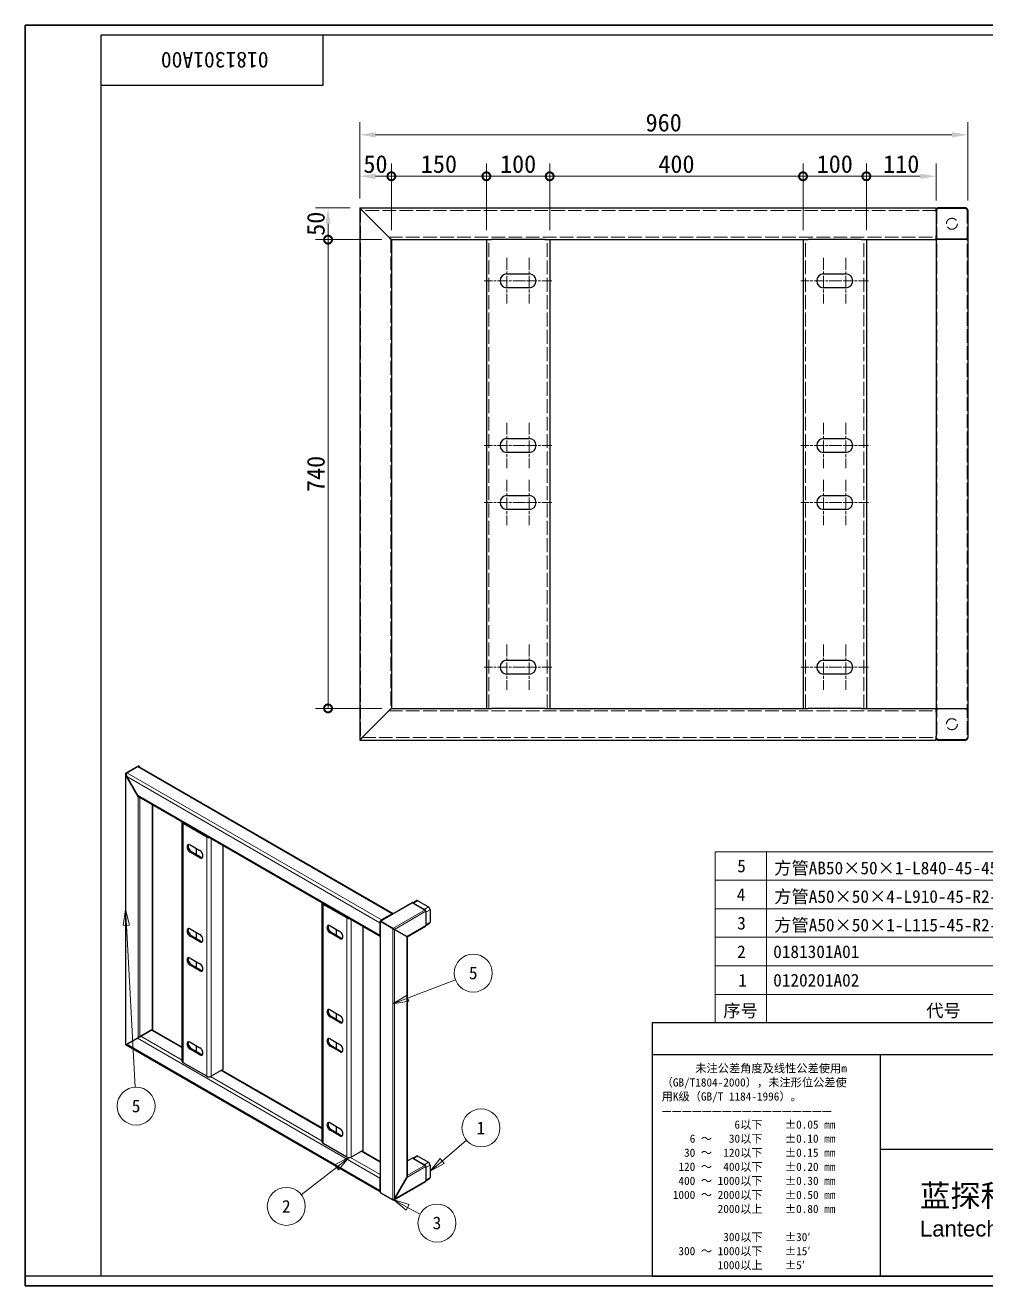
# Model space of a CAD drawing. Header units: millimetres. Extents: x 60 to 2915, y 55 to 2045.
# Drawn here: x 60 to 1577, y 55 to 2045 of the extents above; entities that cross this region are included whole.
import ezdxf
from ezdxf.enums import TextEntityAlignment as Align

# ---------------------------------------------------------------- set-up
doc = ezdxf.new("R2010")
doc.units = ezdxf.units.MM
doc.header["$LTSCALE"] = 10
doc.linetypes.add('CHAIN', pattern=[0.3543, 0.2362, -0.0295, 0.0591, -0.0295])
doc.linetypes.add('DASHED', pattern=[0.2067, 0.1654, -0.0413])
for name, color, linetype, lineweight in [('1', 7, 'Continuous', 18), ('可见 (ISO)', 7, 'Continuous', 25), ('可见窄的 (ISO)', 7, 'Continuous', 18), ('图框 (ISO)', 7, 'Continuous', 35), ('标题 (ISO)', 7, 'Continuous', 25)]:
    doc.layers.add(name, color=color, linetype=linetype, lineweight=lineweight)
for name, color, linetype, lineweight, true_color in [('中心标记 (ISO)', 1, 'CHAIN', 18, 0xff0000), ('尺寸 (ISO)', 7, 'Continuous', 18, 0x008000), ('符号 (ISO)', 7, 'Continuous', 18, 0x008000), ('隐藏 (ISO)', 5, 'DASHED', 18, 0x0000ff)]:
    doc.layers.add(name, color=color, linetype=linetype, lineweight=lineweight, true_color=true_color)
doc.styles.add('文本样式164', font='SimSun.ttf')
doc.styles.add('文本样式165', font='SimSun.ttf')
doc.styles.add('文本样式74', font='SimSun.ttf')
doc.styles.add('最新国标', font='simfang.ttf')
doc.styles.add('注释文本 (ISO)', font='simfang.ttf')
doc.dimstyles.new('默认 (GB)', dxfattribs={"dimscale": 10, "dimtxt": 2.8, "dimasz": 2.5, "dimexe": 2, "dimexo": 1.5, "dimgap": 0.5, "dimtad": 1, "dimtoh": 1, "dimdsep": 46, "dimtxsty": '最新国标', "dimcen": 0.09, "dimdle": 10, "dimclrd": 256, "dimclre": 256, "dimclrt": 256, "dimaunit": 1, "dimadec": 3, "dimazin": 2, "dimtfac": 0.535714, "dimtdec": 3, "dimtmove": 0, "dimatfit": 3, "dimfxl": 0, "dimtolj": 1, "dimlwd": -1, "dimlwe": -1, "dimarcsym": 0})

# ---------------------------------------------------------------- blocks, each defined once
blk = doc.blocks.new('图框 最新国标')
at = {"layer": '图框 (ISO)'}
for p, q in [((6, 7), (6, 204.5)), ((6, 204.5), (291.5, 204.5)), ((291.5, 204.5), (291.5, 5.5)), ((6, 7), (6, 5.5)), ((6, 7), (6, 5.5)), ((291.5, 5.5), (6, 5.5))]:
    blk.add_line(p, q, dxfattribs=at)
at = {"layer": '图框 (ISO)', "color": 7, "linetype": 'Continuous', "lineweight": 25}
for p, q in [((18, 203), (290, 203)), ((18, 7), (18, 203)), ((18, 203), (290, 203)), ((53, 203), (53, 195)), ((290, 203), (290, 7)), ((290, 203), (290, 7)), ((53, 195), (18, 195)), ((290, 7), (6, 7)), ((290, 7), (18, 7))]:
    blk.add_line(p, q, dxfattribs=at)
at = {"layer": '图框 (ISO)', "style": '文本样式74'}
blk.add_attdef('零件代号_001', (44.43, 200.25), '', height=2.5, rotation=180, dxfattribs=at)
blk = doc.blocks.new('标题栏 最新国标')
at = {"layer": '标题 (ISO)'}
for p, q in [((381.98, -183.84), (196.98, -183.84)), ((196.98, -183.84), (196.98, -223.84)), ((254.48, -183.84), (254.48, -188.84)), ((269.48, -183.84), (269.48, -188.84)), ((281.48, -188.09), (281.48, -184.59)), ((281.48, -184.59), (286.48, -185.34)), ((289.48, -183.84), (289.48, -188.84)), ((381.98, -223.84), (381.98, -183.84)), ((383.48, -183.84), (383.48, -225.34)), ((286.48, -185.34), (286.48, -187.34)), ((196.98, -188.84), (381.98, -188.84)), ((232.98, -188.84), (232.98, -223.84)), ((286.48, -187.34), (281.48, -188.09)), ((321.98, -188.84), (321.98, -223.84)), ((321.98, -193.84), (381.98, -193.84)), ((321.98, -198.84), (381.98, -198.84)), ((351.98, -198.84), (351.98, -208.84)), ((321.98, -203.84), (232.98, -203.84)), ((321.98, -203.84), (381.98, -203.84)), ((321.98, -208.84), (381.98, -208.84)), ((321.98, -218.84), (381.98, -218.84)), ((196.98, -223.84), (381.98, -223.84)), ((383.48, -225.34), (196.98, -225.34))]:
    blk.add_line(p, q, dxfattribs=at)
at = {"layer": '标题 (ISO)', "linetype": 'CHAIN', "ltscale": 5.000333}
blk.add_line((274.98, -184.09), (274.98, -188.59), dxfattribs=at)
at = {"layer": '标题 (ISO)', "linetype": 'CHAIN', "ltscale": 15.834605}
blk.add_line((272.73, -186.34), (286.98, -186.34), dxfattribs=at)
at = {"layer": '标题 (ISO)'}
for radius in [1.75, 1]:
    blk.add_circle((274.98, -186.34), radius, dxfattribs=at)
at = {"layer": '1', "style": '文本样式164'}
for s, p in [('材 料', (299.48, -186.34)), ('UNIT: mm', (261.98, -186.34)), ('设 计', (327.98, -191.34)), ('制 图', (327.98, -196.34)), ('比 例', (327.98, -201.34)), ('重 量', (357.98, -201.34)), ('共 3  张', (336.98, -206.34)), ('第 1  张', (366.98, -206.34))]:
    blk.add_text(s, height=2, dxfattribs=at).set_placement(p, align=Align.MIDDLE_CENTER)
at = {"layer": '标题 (ISO)', "style": '注释文本 (ISO)'}
for s, insert, char_height, attachment_point, line_spacing_factor in [('\\fSimSun|b0|i0;{\\H1.3000;      未注公差角度及线性公差使用m\\P}\\fSimSun|b0|i0;{\\H1.3000;（GB/T1804-2000），未注形位公差使\\P}\\fSimSun|b0|i0;{\\H1.3000;用K级（GB/T 1184-1996）。\\P}\\fSimSun|b0|i0;{\\H1.3000;—————————————————\\P}\\fSimSun|b0|i0;{\\H1.3000;             6以下    ±0.05 mm\\P}\\fSimSun|b0|i0;{\\H1.3000;     6 ～   30以下    ±0.10 mm\\P}\\fSimSun|b0|i0;{\\H1.3000;    30 ～  120以下    ±0.15 mm\\P}\\fSimSun|b0|i0;{\\H1.3000;   120 ～  400以下    ±0.20 mm\\P}\\fSimSun|b0|i0;{\\H1.3000;   400 ～ 1000以下    ±0.30 mm\\P}\\fSimSun|b0|i0;{\\H1.3000;  1000 ～ 2000以下    ±0.50 mm\\P}\\fSimSun|b0|i0;{\\H1.3000;          2000以上    ±0.80 mm\\P}\\fSimSun|b0|i0;{\\H1.3000;\\P}\\fSimSun|b0|i0;{\\H1.3000;           300以下    ±30′\\P}\\fSimSun|b0|i0;{\\H1.3000;   300 ～ 1000以下    ±15′\\P}\\fSimSun|b0|i0;{\\H1.3000;          1000以上    ±5′}', (198.48, -206.63), 1.3, 4, 1.023913), ('{\\fMicrosoft YaHei|b0|i0|c134|p34;\\H1.75x;蓝探科工业自动化（江苏）有限公司\\P\\fArial|b0|i0|c0|p34;\\H0.71429x;Lantech Industrial Automation (Jiangsu) Co., Ltd\\fFangSong|b0|i0|c134|p49;.\\H1.15195x; }', (277.48, -213.84), 2, 5, 0.978695)]:
    blk.add_mtext(s, dxfattribs=dict(at, insert=insert, char_height=char_height, attachment_point=attachment_point, line_spacing_factor=line_spacing_factor))
at = {"layer": '标题 (ISO)', "attachment_point": 5, "style": '注释文本 (ISO)'}
for s, insert, char_height in [('\\fFangSong|b0|i0;零件号', (327.98, -211.84), 2), ('\\fSimSun|b0|i0;{\\H1.6000;未经蓝探科事先书面同意，严禁复制或发布此文件。}', (351.98, -221.34), 1.6)]:
    blk.add_mtext(s, dxfattribs=dict(at, insert=insert, char_height=char_height))
at = {"layer": '标题 (ISO)', "style": '注释文本 (ISO)'}
blk.add_attdef('材料', text='', height=2, dxfattribs=at).set_placement((324.48, -186.34), align=Align.MIDDLE_CENTER)
at = {"layer": '标题 (ISO)'}
for tag, p, height, style in [('设计人_001', (353.65, -192.33), 2, '注释文本 (ISO)'), ('库存编号_001', (272.51, -198.16), 3.5, '文本样式165'), ('设计人_001', (353.65, -197.33), 2, '注释文本 (ISO)'), ('视图比例_001', (338.51, -202.33), 2, '注释文本 (ISO)'), ('质量\\P3;_001', (366.38, -202.16), 2, '注释文本 (ISO)'), ('零件代号_001', (345.48, -215.59), 3.5, '文本样式165')]:
    blk.add_attdef(tag, p, '', height=height, dxfattribs=dict(at, style=style))
blk = doc.blocks.new('_DotSmall')
at = {"color": 0, "linetype": 'ByBlock', "const_width": 0.5}
blk.add_lwpolyline([(-0.0625, 0, 1), (0.0625, 0, 1)], format="xyb", close=True, dxfattribs=at)
blk = doc.blocks.new('*D5')
at = {"layer": 'Defpoints', "color": 0, "transparency": 16777216}
for p in [(638.2, 1806.5), (588.2, 1756.5), (638.2, 1706.5)]:
    blk.add_point(p, dxfattribs=at)
at = {"layer": '尺寸 (ISO)', "color": 116, "true_color": 0x00803f, "transparency": 16777216}
for p, q in [((588.2, 1771.5), (588.2, 1826.5)), ((638.2, 1721.5), (638.2, 1826.5)), ((613.2, 1806.5), (638.2, 1806.5))]:
    blk.add_line(p, q, dxfattribs=at)
blk.add_solid([(613.2, 1810.7), (613.2, 1802.4), (588.2, 1806.5)], dxfattribs=at)
at = {"layer": '尺寸 (ISO)', "color": 116, "true_color": 0x00803f, "transparency": 16777216, "xscale": 25, "yscale": 25, "zscale": 25}
blk.add_blockref('_DotSmall', (638.2, 1806.5), dxfattribs=at)
at = {"layer": '尺寸 (ISO)', "transparency": 16777216, "insert": (613.1, 1825.7), "char_height": 28, "attachment_point": 5, "style": '最新国标'}
blk.add_mtext('\\A1;50', dxfattribs=at)
blk = doc.blocks.new('*D7')
at = {"layer": 'Defpoints', "color": 0, "transparency": 16777216}
for p in [(788.2, 1806.5), (638.2, 1706.5), (788.2, 1706.5)]:
    blk.add_point(p, dxfattribs=at)
at = {"layer": '尺寸 (ISO)', "color": 116, "true_color": 0x00803f, "transparency": 16777216}
for p, q in [((638.2, 1721.5), (638.2, 1826.5)), ((788.2, 1721.5), (788.2, 1826.5)), ((638.2, 1806.5), (788.2, 1806.5))]:
    blk.add_line(p, q, dxfattribs=at)
at = {"layer": '尺寸 (ISO)', "color": 116, "true_color": 0x00803f, "transparency": 16777216, "xscale": 25, "yscale": 25, "zscale": 25, "rotation": 180}
blk.add_blockref('_DotSmall', (638.2, 1806.5), dxfattribs=at)
at = {"layer": '尺寸 (ISO)', "color": 116, "true_color": 0x00803f, "transparency": 16777216, "xscale": 25, "yscale": 25, "zscale": 25}
blk.add_blockref('_DotSmall', (788.2, 1806.5), dxfattribs=at)
at = {"layer": '尺寸 (ISO)', "transparency": 16777216, "insert": (713.3, 1825.7), "char_height": 28, "attachment_point": 5, "style": '最新国标'}
blk.add_mtext('\\A1;150', dxfattribs=at)
blk = doc.blocks.new('*D8')
at = {"layer": 'Defpoints', "color": 0, "transparency": 16777216}
for p in [(888.2, 1806.5), (788.2, 1706.5), (888.2, 1706.5)]:
    blk.add_point(p, dxfattribs=at)
at = {"layer": '尺寸 (ISO)', "color": 116, "true_color": 0x00803f, "transparency": 16777216}
for p, q in [((788.2, 1721.5), (788.2, 1826.5)), ((888.2, 1721.5), (888.2, 1826.5)), ((788.2, 1806.5), (888.2, 1806.5))]:
    blk.add_line(p, q, dxfattribs=at)
at = {"layer": '尺寸 (ISO)', "color": 116, "true_color": 0x00803f, "transparency": 16777216, "xscale": 25, "yscale": 25, "zscale": 25, "rotation": 180}
blk.add_blockref('_DotSmall', (788.2, 1806.5), dxfattribs=at)
at = {"layer": '尺寸 (ISO)', "color": 116, "true_color": 0x00803f, "transparency": 16777216, "xscale": 25, "yscale": 25, "zscale": 25}
blk.add_blockref('_DotSmall', (888.2, 1806.5), dxfattribs=at)
at = {"layer": '尺寸 (ISO)', "transparency": 16777216, "insert": (838.3, 1825.7), "char_height": 28, "attachment_point": 5, "style": '最新国标'}
blk.add_mtext('\\A1;100', dxfattribs=at)
blk = doc.blocks.new('*D9')
at = {"layer": 'Defpoints', "color": 0, "transparency": 16777216}
for p in [(1288.2, 1806.5), (888.2, 1706.5), (1288.2, 1706.5)]:
    blk.add_point(p, dxfattribs=at)
at = {"layer": '尺寸 (ISO)', "color": 116, "true_color": 0x00803f, "transparency": 16777216}
for p, q in [((888.2, 1721.5), (888.2, 1826.5)), ((1288.2, 1721.5), (1288.2, 1826.5)), ((888.2, 1806.5), (1288.2, 1806.5))]:
    blk.add_line(p, q, dxfattribs=at)
at = {"layer": '尺寸 (ISO)', "color": 116, "true_color": 0x00803f, "transparency": 16777216, "xscale": 25, "yscale": 25, "zscale": 25, "rotation": 180}
blk.add_blockref('_DotSmall', (888.2, 1806.5), dxfattribs=at)
at = {"layer": '尺寸 (ISO)', "color": 116, "true_color": 0x00803f, "transparency": 16777216, "xscale": 25, "yscale": 25, "zscale": 25}
blk.add_blockref('_DotSmall', (1288.2, 1806.5), dxfattribs=at)
at = {"layer": '尺寸 (ISO)', "transparency": 16777216, "insert": (1088.3, 1825.7), "char_height": 28, "attachment_point": 5, "style": '最新国标'}
blk.add_mtext('\\A1;400', dxfattribs=at)
blk = doc.blocks.new('*D10')
at = {"layer": 'Defpoints', "color": 0, "transparency": 16777216}
for p in [(1388.2, 1806.5), (1288.2, 1706.5), (1388.2, 1706.5)]:
    blk.add_point(p, dxfattribs=at)
at = {"layer": '尺寸 (ISO)', "color": 116, "true_color": 0x00803f, "transparency": 16777216}
for p, q in [((1288.2, 1721.5), (1288.2, 1826.5)), ((1388.2, 1721.5), (1388.2, 1826.5)), ((1288.2, 1806.5), (1388.2, 1806.5))]:
    blk.add_line(p, q, dxfattribs=at)
at = {"layer": '尺寸 (ISO)', "color": 116, "true_color": 0x00803f, "transparency": 16777216, "xscale": 25, "yscale": 25, "zscale": 25, "rotation": 180}
blk.add_blockref('_DotSmall', (1288.2, 1806.5), dxfattribs=at)
at = {"layer": '尺寸 (ISO)', "color": 116, "true_color": 0x00803f, "transparency": 16777216, "xscale": 25, "yscale": 25, "zscale": 25}
blk.add_blockref('_DotSmall', (1388.2, 1806.5), dxfattribs=at)
at = {"layer": '尺寸 (ISO)', "transparency": 16777216, "insert": (1338.3, 1825.7), "char_height": 28, "attachment_point": 5, "style": '最新国标'}
blk.add_mtext('\\A1;100', dxfattribs=at)
blk = doc.blocks.new('*D11')
at = {"layer": 'Defpoints', "color": 0, "transparency": 16777216}
for p in [(1498.2, 1806.5), (1498.2, 1753.5), (1388.2, 1706.5)]:
    blk.add_point(p, dxfattribs=at)
at = {"layer": '尺寸 (ISO)', "color": 116, "true_color": 0x00803f, "transparency": 16777216}
for p, q in [((1388.2, 1721.5), (1388.2, 1826.5)), ((1498.2, 1768.5), (1498.2, 1826.5)), ((1388.2, 1806.5), (1473.2, 1806.5))]:
    blk.add_line(p, q, dxfattribs=at)
blk.add_solid([(1473.2, 1810.7), (1473.2, 1802.4), (1498.2, 1806.5)], dxfattribs=at)
at = {"layer": '尺寸 (ISO)', "color": 116, "true_color": 0x00803f, "transparency": 16777216, "xscale": 25, "yscale": 25, "zscale": 25, "rotation": 180}
blk.add_blockref('_DotSmall', (1388.2, 1806.5), dxfattribs=at)
at = {"layer": '尺寸 (ISO)', "transparency": 16777216, "insert": (1443.3, 1825.7), "char_height": 28, "attachment_point": 5, "style": '最新国标'}
blk.add_mtext('\\A1;110', dxfattribs=at)
blk = doc.blocks.new('*D12')
at = {"layer": 'Defpoints', "color": 0, "transparency": 16777216}
for p in [(1548.2, 1872), (588.2, 1756.5), (1548.2, 1753.5)]:
    blk.add_point(p, dxfattribs=at)
at = {"layer": '尺寸 (ISO)', "color": 116, "true_color": 0x00803f, "transparency": 16777216}
for p, q in [((588.2, 1771.5), (588.2, 1892)), ((1548.2, 1768.5), (1548.2, 1892)), ((613.2, 1872), (1523.2, 1872))]:
    blk.add_line(p, q, dxfattribs=at)
for points in [[(613.2, 1876.2), (613.2, 1867.8), (588.2, 1872)], [(1523.2, 1876.2), (1523.2, 1867.8), (1548.2, 1872)]]:
    blk.add_solid(points, dxfattribs=at)
at = {"layer": '尺寸 (ISO)', "transparency": 16777216, "insert": (1068.2, 1891.1), "char_height": 28, "attachment_point": 5, "style": '最新国标'}
blk.add_mtext('\\A1;960', dxfattribs=at)
blk = doc.blocks.new('*D13')
at = {"layer": 'Defpoints', "color": 0, "transparency": 16777216}
for p in [(538.2, 1756.5), (588.2, 1756.5), (638.2, 1706.5)]:
    blk.add_point(p, dxfattribs=at)
at = {"layer": '尺寸 (ISO)', "color": 116, "true_color": 0x00803f, "transparency": 16777216}
for p, q in [((573.2, 1756.5), (518.2, 1756.5)), ((538.2, 1706.5), (538.2, 1731.5)), ((623.2, 1706.5), (518.2, 1706.5))]:
    blk.add_line(p, q, dxfattribs=at)
blk.add_solid([(534.1, 1731.5), (542.4, 1731.5), (538.2, 1756.5)], dxfattribs=at)
at = {"layer": '尺寸 (ISO)', "color": 116, "true_color": 0x00803f, "transparency": 16777216, "xscale": 25, "yscale": 25, "zscale": 25, "rotation": 270}
blk.add_blockref('_DotSmall', (538.2, 1706.5), dxfattribs=at)
at = {"layer": '尺寸 (ISO)', "transparency": 16777216, "insert": (519.1, 1731.6), "char_height": 28, "attachment_point": 5, "rotation": 90, "style": '最新国标'}
blk.add_mtext('\\A1;50', dxfattribs=at)
blk = doc.blocks.new('*D14')
at = {"layer": 'Defpoints', "color": 0, "transparency": 16777216}
for p in [(538.2, 1706.5), (638.2, 1706.5), (638.2, 966.5)]:
    blk.add_point(p, dxfattribs=at)
at = {"layer": '尺寸 (ISO)', "color": 116, "true_color": 0x00803f, "transparency": 16777216}
for p, q in [((623.2, 1706.5), (518.2, 1706.5)), ((538.2, 966.5), (538.2, 1706.5)), ((623.2, 966.5), (518.2, 966.5))]:
    blk.add_line(p, q, dxfattribs=at)
at = {"layer": '尺寸 (ISO)', "color": 116, "true_color": 0x00803f, "transparency": 16777216, "xscale": 25, "yscale": 25, "zscale": 25}
for p, rotation in [((538.2, 1706.5), 90), ((538.2, 966.5), 270)]:
    blk.add_blockref('_DotSmall', p, dxfattribs=dict(at, rotation=rotation))
at = {"layer": '尺寸 (ISO)', "transparency": 16777216, "insert": (519.1, 1336.6), "char_height": 28, "attachment_point": 5, "rotation": 90, "style": '最新国标'}
blk.add_mtext('\\A1;740', dxfattribs=at)
blk = doc.blocks.new('明细栏')
at = {"layer": '符号 (ISO)'}
for p, q in [((290, 74.01), (114.94, 74.01)), ((114.94, 74.01), (114.94, 51.5)), ((123.06, 74.01), (123.06, 51.5)), ((178.9, 74.01), (178.9, 51.5)), ((204.69, 74.01), (204.69, 51.5)), ((212.82, 74.01), (212.82, 51.5)), ((231.1, 74.01), (231.1, 51.5)), ((251.41, 74.01), (251.41, 51.5)), ((271.72, 74.01), (271.72, 51.5)), ((290, 74.01), (290, 51.5)), ((290, 69.51), (114.94, 69.51)), ((290, 65.01), (114.94, 65.01)), ((290, 60.51), (114.94, 60.51)), ((290, 56), (114.94, 56)), ((290, 51.5), (114.94, 51.5)), ((114.94, 47), (114.94, 51.5)), ((123.06, 47), (123.06, 51.5)), ((178.9, 47), (178.9, 51.5)), ((204.69, 47), (204.69, 51.5)), ((212.82, 47), (212.82, 51.5)), ((231.1, 47), (231.1, 51.5)), ((251.41, 47), (251.41, 51.5)), ((271.72, 47), (271.72, 51.5)), ((290, 47), (290, 51.5)), ((290, 47), (114.94, 47))]:
    blk.add_line(p, q, dxfattribs=at)
at = {"layer": '符号 (ISO)', "char_height": 2, "attachment_point": 7, "style": '注释文本 (ISO)'}
for s, insert in [('5', (118.43, 70.74)), ('方管AB50×50×1-L840-45-45-R2-SUS304', (124.26, 70.23)), ('方管', (180.09, 70.23)), ('2', (208.16, 70.75)), ('SUS304', (213.85, 70.72)), ('1.22 kg', (232.36, 70.29)), ('2.45 kg', (252.46, 70.29)), ('4', (118.36, 66.25)), ('方管A50×50×4-L910-45-R2-SUS304', (124.26, 65.73)), ('方管', (180.09, 65.73)), ('2', (208.16, 66.25)), ('SUS304', (213.85, 66.22)), ('5.07 kg', (232.18, 65.79)), ('10.13 kg', (252.67, 65.79)), ('3', (118.43, 61.72)), ('方管A50×50×1-L115-45-R2-SUS304', (124.26, 61.22)), ('方管', (180.09, 61.22)), ('2', (208.16, 61.74)), ('SUS304', (213.85, 61.72)), ('0.14 kg', (232.14, 61.29)), ('0.28 kg', (252.45, 61.29)), ('2', (118.41, 57.24)), ('0181301A01', (124.11, 57.21)), ('横撑', (180, 56.69)), ('2', (208.16, 57.24)), ('SUS304', (213.85, 57.22)), ('4.32 kg', (232.1, 56.79)), ('8.64 kg', (252.44, 56.79)), ('1', (118.61, 52.74)), ('0120201A02', (124.11, 52.71)), ('腿焊接02', (180.03, 52.19)), ('2', (208.16, 52.74)), ('SUS304', (213.85, 52.72)), ('0.27 kg', (232.14, 52.28)), ('0.54 kg', (252.45, 52.28)), ('序号', (116.23, 47.7)), ('代号', (148.27, 47.72)), ('库存编号', (186.08, 47.65)), ('数量', (205.97, 47.71)), ('材料', (219.17, 47.67)), ('重量', (238.58, 47.77)), ('总重', (258.93, 47.74)), ('备注', (278.11, 47.72))]:
    blk.add_mtext(s, dxfattribs=dict(at, insert=insert))
blk = doc.blocks.new('引出序号1')
at = {"layer": '符号 (ISO)'}
for p, q in [((71.84, 25.19), (75.68, 28.47)), ((71.51, 25.57), (69.93, 23.57)), ((71.84, 25.19), (69.93, 23.57)), ((69.93, 23.57), (72.16, 24.81)), ((72.16, 24.81), (71.51, 25.57))]:
    blk.add_line(p, q, dxfattribs=at)
at = {"layer": '符号 (ISO)', "flags": 128}
blk.add_lwpolyline([(71.51, 25.57), (69.93, 23.57), (72.16, 24.81), (71.51, 25.57)], dxfattribs=at)
at = {"layer": '符号 (ISO)'}
blk.add_circle((77.97, 30.42), 3, dxfattribs=at)
blk.add_solid([(71.51, 25.57), (69.93, 23.57), (72.16, 24.81), (71.51, 25.57)], dxfattribs=at)
at = {"layer": '符号 (ISO)', "insert": (77.97, 30.42), "char_height": 2, "attachment_point": 5, "style": '注释文本 (ISO)'}
blk.add_mtext('1', dxfattribs=at)
blk = doc.blocks.new('引出序号2')
at = {"layer": '符号 (ISO)'}
for p, q in [((21.84, 64.9), (21.47, 62.38)), ((21.97, 62.4), (21.84, 64.9)), ((22.47, 62.43), (21.84, 64.9)), ((21.47, 62.38), (22.47, 62.43)), ((21.97, 62.4), (23.35, 36.85))]:
    blk.add_line(p, q, dxfattribs=at)
at = {"layer": '符号 (ISO)', "flags": 128}
blk.add_lwpolyline([(22.47, 62.43), (21.84, 64.9), (21.47, 62.38), (22.47, 62.43)], dxfattribs=at)
at = {"layer": '符号 (ISO)'}
blk.add_circle((23.51, 33.86), 3, dxfattribs=at)
blk.add_solid([(22.47, 62.43), (21.84, 64.9), (21.47, 62.38), (22.47, 62.43)], dxfattribs=at)
at = {"layer": '符号 (ISO)', "insert": (23.51, 33.87), "char_height": 2, "attachment_point": 5, "style": '注释文本 (ISO)'}
blk.add_mtext('5', dxfattribs=at)
blk = doc.blocks.new('引出序号3')
at = {"layer": '符号 (ISO)'}
for p, q in [((66.39, 17.88), (64.19, 19.06)), ((66.63, 18.32), (64.19, 19.06)), ((64.19, 19.06), (66.15, 17.44)), ((66.15, 17.44), (66.63, 18.32)), ((66.39, 17.88), (68.39, 16.81))]:
    blk.add_line(p, q, dxfattribs=at)
at = {"layer": '符号 (ISO)', "flags": 128}
blk.add_lwpolyline([(66.63, 18.32), (64.19, 19.06), (66.15, 17.44), (66.63, 18.32)], dxfattribs=at)
at = {"layer": '符号 (ISO)'}
blk.add_circle((71.02, 15.4), 3, dxfattribs=at)
blk.add_solid([(66.63, 18.32), (64.19, 19.06), (66.15, 17.44), (66.63, 18.32)], dxfattribs=at)
at = {"layer": '符号 (ISO)', "insert": (71.02, 15.41), "char_height": 2, "attachment_point": 5, "style": '注释文本 (ISO)'}
blk.add_mtext('3', dxfattribs=at)
blk = doc.blocks.new('引出序号4')
at = {"layer": '符号 (ISO)'}
for p, q in [((55.14, 24.19), (49.6, 19.88)), ((57.12, 25.73), (54.84, 24.59)), ((54.84, 24.59), (55.45, 23.8)), ((55.14, 24.19), (57.12, 25.73)), ((55.45, 23.8), (57.12, 25.73))]:
    blk.add_line(p, q, dxfattribs=at)
at = {"layer": '符号 (ISO)', "flags": 128}
blk.add_lwpolyline([(55.45, 23.8), (57.12, 25.73), (54.84, 24.59), (55.45, 23.8)], dxfattribs=at)
at = {"layer": '符号 (ISO)'}
blk.add_circle((47.23, 18.04), 3, dxfattribs=at)
blk.add_solid([(55.45, 23.8), (57.12, 25.73), (54.84, 24.59), (55.45, 23.8)], dxfattribs=at)
at = {"layer": '符号 (ISO)', "insert": (47.23, 18.04), "char_height": 2, "attachment_point": 5, "style": '注释文本 (ISO)'}
blk.add_mtext('2', dxfattribs=at)
blk = doc.blocks.new('引出序号5')
at = {"layer": '符号 (ISO)'}
for p, q in [((66.39, 50.88), (73.96, 53.79)), ((66.21, 51.35), (64.06, 49.99)), ((66.39, 50.88), (64.06, 49.99)), ((64.06, 49.99), (66.57, 50.42)), ((66.57, 50.42), (66.21, 51.35))]:
    blk.add_line(p, q, dxfattribs=at)
at = {"layer": '符号 (ISO)', "flags": 128}
blk.add_lwpolyline([(66.21, 51.35), (64.06, 49.99), (66.57, 50.42), (66.21, 51.35)], dxfattribs=at)
at = {"layer": '符号 (ISO)'}
blk.add_circle((76.75, 54.86), 3, dxfattribs=at)
blk.add_solid([(66.21, 51.35), (64.06, 49.99), (66.57, 50.42), (66.21, 51.35)], dxfattribs=at)
at = {"layer": '符号 (ISO)', "insert": (76.75, 54.88), "char_height": 2, "attachment_point": 5, "style": '注释文本 (ISO)'}
blk.add_mtext('5', dxfattribs=at)

msp = doc.modelspace()

# ---------------------------------------------------------------- linework, layer by layer
at = {"layer": '中心标记 (ISO)', "ltscale": 8.000593}
for p, q in [((820.744, 1677.543), (820.744, 1605.543)), ((855.744, 1677.543), (855.744, 1605.543)), ((1320.744, 1677.543), (1320.744, 1605.543)), ((1355.744, 1677.543), (1355.744, 1605.543)), ((820.744, 1417.543), (820.744, 1345.543)), ((855.744, 1417.543), (855.744, 1345.543)), ((1320.744, 1417.543), (1320.744, 1345.543)), ((1355.744, 1417.543), (1355.744, 1345.543)), ((820.744, 1327.543), (820.744, 1255.543)), ((855.744, 1327.543), (855.744, 1255.543)), ((1320.744, 1327.543), (1320.744, 1255.543)), ((1355.744, 1327.543), (1355.744, 1255.543)), ((820.744, 1067.543), (820.744, 995.543)), ((855.744, 1067.543), (855.744, 995.543)), ((1320.744, 1067.543), (1320.744, 995.543)), ((1355.744, 1067.543), (1355.744, 995.543))]:
    msp.add_line(p, q, dxfattribs=at)
at = {"layer": '中心标记 (ISO)', "ltscale": 6.778265}
for p, q in [((845.744, 1641.543), (784.744, 1641.543)), ((891.744, 1641.543), (830.744, 1641.543)), ((1345.744, 1641.543), (1284.744, 1641.543)), ((1391.744, 1641.543), (1330.744, 1641.543)), ((845.744, 1381.543), (784.744, 1381.543)), ((891.744, 1381.543), (830.744, 1381.543)), ((1345.744, 1381.543), (1284.744, 1381.543)), ((1391.744, 1381.543), (1330.744, 1381.543)), ((845.744, 1291.543), (784.744, 1291.543)), ((891.744, 1291.543), (830.744, 1291.543)), ((1345.744, 1291.543), (1284.744, 1291.543)), ((1391.744, 1291.543), (1330.744, 1291.543)), ((845.744, 1031.543), (784.744, 1031.543)), ((891.744, 1031.543), (830.744, 1031.543)), ((1345.744, 1031.543), (1284.744, 1031.543)), ((1391.744, 1031.543), (1330.744, 1031.543))]:
    msp.add_line(p, q, dxfattribs=at)
at = {"layer": '可见 (ISO)'}
for p, q in [((588.244, 1756.543), (588.244, 916.543)), ((588.244, 1756.543), (591.244, 1753.543)), ((588.244, 1756.543), (1498.244, 1756.543)), ((635.244, 1709.543), (591.244, 1753.543)), ((1498.244, 1750.543), (1498.244, 1756.543)), ((1501.244, 1756.543), (1545.244, 1756.543)), ((1545.244, 1756.543), (1501.244, 1756.543)), ((1548.244, 1753.543), (1548.244, 919.543)), ((594.244, 1750.543), (632.244, 1712.543)), ((1498.244, 1750.543), (1498.244, 1712.543)), ((1498.244, 1707.347), (1498.244, 1712.543)), ((635.244, 1709.543), (638.244, 1706.543)), ((638.244, 1706.543), (638.244, 966.543)), ((638.244, 1706.543), (788.498, 1706.543)), ((788.244, 1706.543), (788.244, 966.543)), ((788.498, 1706.543), (796.244, 1706.543)), ((880.244, 1706.543), (796.244, 1706.543)), ((880.244, 1706.543), (887.99, 1706.543)), ((887.99, 1706.543), (1288.498, 1706.543)), ((888.244, 1706.543), (888.244, 966.543)), ((1288.244, 1706.543), (1288.244, 966.543)), ((1288.498, 1706.543), (1296.244, 1706.543)), ((1380.244, 1706.543), (1296.244, 1706.543)), ((1380.244, 1706.543), (1387.99, 1706.543)), ((1387.99, 1706.543), (1498.244, 1706.543)), ((1388.244, 1706.543), (1388.244, 966.543)), ((1498.244, 1707.347), (1498.244, 965.739)), ((820.744, 1652.543), (855.744, 1652.543)), ((1320.744, 1652.543), (1355.744, 1652.543)), ((855.744, 1630.543), (820.744, 1630.543)), ((1355.744, 1630.543), (1320.744, 1630.543)), ((820.744, 1392.543), (855.744, 1392.543)), ((1320.744, 1392.543), (1355.744, 1392.543)), ((855.744, 1370.543), (820.744, 1370.543)), ((1355.744, 1370.543), (1320.744, 1370.543)), ((820.744, 1302.543), (855.744, 1302.543)), ((1320.744, 1302.543), (1355.744, 1302.543)), ((855.744, 1280.543), (820.744, 1280.543)), ((1355.744, 1280.543), (1320.744, 1280.543)), ((820.744, 1042.543), (855.744, 1042.543)), ((1320.744, 1042.543), (1355.744, 1042.543)), ((855.744, 1020.543), (820.744, 1020.543)), ((1355.744, 1020.543), (1320.744, 1020.543)), ((591.244, 919.543), (635.244, 963.543)), ((632.244, 960.543), (594.244, 922.543)), ((638.244, 966.543), (635.244, 963.543)), ((638.244, 966.543), (788.498, 966.543)), ((788.498, 966.543), (796.244, 966.543)), ((880.244, 966.543), (796.244, 966.543)), ((880.244, 966.543), (887.99, 966.543)), ((887.99, 966.543), (1288.498, 966.543)), ((1288.498, 966.543), (1296.244, 966.543)), ((1380.244, 966.543), (1296.244, 966.543)), ((1380.244, 966.543), (1387.99, 966.543)), ((1387.99, 966.543), (1498.244, 966.543)), ((1498.244, 960.543), (1498.244, 965.739)), ((1498.244, 960.543), (1498.244, 922.543)), ((591.244, 919.543), (588.244, 916.543)), ((588.244, 916.543), (1498.244, 916.543)), ((1498.244, 916.543), (1498.244, 922.543)), ((1545.244, 916.543), (1501.244, 916.543)), ((1501.244, 916.543), (1545.244, 916.543)), ((218.393, 862.896), (218.393, 435.132)), ((238.388, 875.337), (218.943, 864.11)), ((238.388, 827.367), (218.943, 861.048)), ((220.268, 864.875), (237.062, 874.571)), ((220.268, 858.751), (237.062, 829.664)), ((239.714, 874.308), (641.104, 642.566)), ((241.04, 873.806), (241.267, 873.412)), ((239.714, 826.865), (620.56, 606.983)), ((241.267, 825.968), (241.04, 825.836)), ((261.034, 814.555), (261.034, 459.751)), ((308.076, 409.168), (308.076, 786.798)), ((346.664, 763.323), (309.541, 784.756)), ((320.368, 750.948), (335.836, 742.018)), ((335.836, 730.791), (320.368, 739.722)), ((322.136, 740.742), (337.604, 731.812)), ((329.87, 745.463), (329.87, 736.277)), ((372.296, 750.318), (372.296, 396.41)), ((529.047, 281.59), (529.047, 659.22)), ((567.635, 635.746), (530.511, 657.179)), ((620.56, 630.705), (670.995, 659.823)), ((671.933, 659.73), (691.378, 648.504)), ((672.16, 659.599), (678.013, 662.978)), ((673.259, 658.965), (690.052, 649.269)), ((679.888, 662.792), (696.682, 653.096)), ((639.229, 642.38), (622.435, 632.684)), ((692.704, 646.207), (692.704, 623.754)), ((692.704, 644.676), (692.704, 625.284)), ((699.333, 648.504), (699.333, 629.112)), ((320.368, 618.268), (335.836, 609.337)), ((541.339, 623.371), (556.807, 614.44)), ((550.841, 617.885), (550.841, 608.699)), ((593.267, 622.74), (593.267, 268.833)), ((619.784, 628.091), (619.784, 608.699)), ((620.56, 630.705), (620.56, 202.941)), ((620.56, 630.705), (621.109, 630.388)), ((621.109, 630.388), (620.56, 630.705)), ((621.109, 630.388), (640.555, 619.161)), ((640.555, 619.161), (621.109, 630.388)), ((640.555, 619.161), (643.207, 617.63)), ((643.207, 617.63), (640.555, 619.161)), ((662.652, 606.403), (643.207, 617.63)), ((643.207, 617.63), (662.652, 606.403)), ((663.201, 606.086), (692.316, 622.895)), ((692.704, 624.016), (698.557, 627.395)), ((335.836, 598.11), (320.368, 607.041)), ((322.136, 608.061), (337.604, 599.131)), ((329.87, 612.782), (329.87, 603.596)), ((556.807, 603.214), (541.339, 612.144)), ((543.107, 613.165), (558.575, 604.234)), ((662.652, 606.403), (663.201, 606.086)), ((663.201, 606.086), (662.652, 606.403)), ((663.201, 606.086), (663.201, 227.559)), ((320.368, 572.34), (335.836, 563.409)), ((335.836, 552.182), (320.368, 561.113)), ((322.136, 562.134), (337.604, 553.203)), ((329.87, 566.854), (329.87, 557.668)), ((541.339, 490.69), (556.807, 481.76)), ((556.807, 470.533), (541.339, 479.463)), ((543.107, 480.484), (558.575, 471.553)), ((550.841, 485.204), (550.841, 476.019)), ((241.04, 448.207), (260.485, 459.434)), ((259.159, 458.668), (242.365, 448.972)), ((260.258, 459.302), (308.076, 431.694)), ((261.034, 459.751), (260.485, 459.434)), ((218.943, 435.449), (238.388, 446.676)), ((237.062, 445.91), (220.268, 436.214)), ((241.04, 448.207), (238.388, 446.676)), ((320.368, 439.659), (335.836, 430.729)), ((541.339, 444.762), (556.807, 435.832)), ((550.841, 439.276), (550.841, 430.091)), ((218.943, 435.449), (218.393, 435.132)), ((219.17, 435.58), (620.56, 203.838)), ((335.836, 419.502), (320.368, 428.432)), ((322.136, 429.453), (337.604, 420.522)), ((329.87, 434.173), (329.87, 424.988)), ((556.807, 424.605), (541.339, 433.535)), ((543.107, 434.556), (558.575, 425.626)), ((346.664, 385.694), (309.541, 407.127)), ((372.296, 396.41), (353.735, 385.694)), ((370.743, 395.513), (529.047, 304.117)), ((541.339, 312.081), (556.807, 303.151)), ((556.807, 291.924), (541.339, 300.855)), ((543.107, 301.875), (558.575, 292.945)), ((550.841, 306.596), (550.841, 297.41)), ((567.635, 258.116), (530.511, 279.549)), ((593.267, 268.833), (574.706, 258.116)), ((591.714, 267.936), (620.56, 251.281)), ((672.16, 256.454), (678.013, 259.833)), ((679.888, 259.647), (696.682, 249.951)), ((663.201, 252.178), (670.995, 256.678)), ((671.933, 256.585), (691.378, 245.358)), ((673.259, 255.82), (690.052, 246.124)), ((692.704, 243.062), (692.704, 220.608)), ((692.704, 241.531), (692.704, 222.139)), ((699.333, 245.358), (699.333, 225.967)), ((619.784, 224.946), (619.784, 205.554)), ((641.881, 190.631), (692.316, 219.75)), ((643.207, 192.031), (662.652, 225.711)), ((662.652, 225.711), (643.207, 192.031)), ((692.704, 220.871), (698.557, 224.25)), ((640.555, 190.5), (621.109, 201.727)), ((621.109, 201.727), (640.555, 190.5))]:
    msp.add_line(p, q, dxfattribs=at)
for centre, radius, start, end in [((1501.244, 1753.543), 3, 90, 180), ((1501.244, 1753.543), 3, 90, 180), ((1545.244, 1753.543), 3, 0, 90), ((1545.244, 1753.543), 3, 0, 90), ((820.744, 1641.543), 11, 90, 270), ((855.744, 1641.543), 11, 270, 90), ((1320.744, 1641.543), 11, 90, 270), ((1355.744, 1641.543), 11, 270, 90), ((820.744, 1381.543), 11, 90, 270), ((855.744, 1381.543), 11, 270, 90), ((1320.744, 1381.543), 11, 90, 270), ((1355.744, 1381.543), 11, 270, 90), ((820.744, 1291.543), 11, 90, 270), ((855.744, 1291.543), 11, 270, 90), ((1320.744, 1291.543), 11, 90, 270), ((1355.744, 1291.543), 11, 270, 90), ((820.744, 1031.543), 11, 90, 270), ((855.744, 1031.543), 11, 270, 90), ((1320.744, 1031.543), 11, 90, 270), ((1355.744, 1031.543), 11, 270, 90), ((1501.244, 919.543), 3, 180, 270), ((1501.244, 919.543), 3, 180, 270), ((1545.244, 919.543), 3, 270, 0), ((1545.244, 919.543), 3, 270, 0)]:
    msp.add_arc(centre, radius, start, end, dxfattribs=at)
for centre, major_axis, start_param, end_param in [((239.714, 873.04), (-1.326, 2.296), 4.71238898, 6.28318531), ((220.268, 861.813), (-1.326, 2.296), 0, 1.57079633), ((222.92, 860.282), (-2.652, 4.593), 0, 1.57079633), ((220.268, 861.813), (0.884, -1.531), 3.32632222, 4.52765942), ((239.714, 869.978), (-2.652, 4.593), 5.49778714, 6.28318531), ((239.714, 873.04), (0.884, -1.531), 1.85848766, 2.95686309), ((239.714, 831.195), (2.652, -4.593), 4.71238898, 5.49778714), ((239.714, 828.133), (1.326, -2.296), 4.71238898, 6.28318531), ((239.714, 828.133), (-0.884, 1.531), 1.75552589, 2.85390132), ((313.076, 786.798), (-5, 0), 6.09296999, 7.06858347), ((350.199, 765.365), (-5, 0), 0.78539816, 1.76101164), ((320.368, 745.335), (-3.437, 5.954), 5.49778714, 8.6393798), ((322.136, 746.356), (-3.437, 5.954), 0.2600509, 2.35619449), ((335.836, 736.405), (3.437, -5.954), 5.49778714, 8.6393798), ((337.604, 737.425), (3.438, -5.954), 5.49778714, 6.02313441), ((534.047, 659.22), (-5, 0), 6.09296999, 7.06858347), ((671.933, 658.199), (-0.938, 1.624), 5.49778714, 6.28318531), ((679.888, 659.73), (-1.875, 3.248), 5.49778714, 6.28318531), ((639.229, 639.318), (1.875, 3.248), 0, 0.78539816), ((691.378, 646.973), (0.937, -1.624), 0.78539816, 2.35619449), ((696.682, 650.034), (-1.875, 3.248), 3.92699082, 5.49778714), ((320.368, 612.654), (-3.437, 5.954), 5.49778714, 8.6393798), ((322.136, 613.675), (-3.438, 5.954), 0.2600509, 2.35619449), ((541.339, 617.757), (-3.437, 5.954), 5.49778714, 8.6393798), ((543.107, 618.778), (-3.438, 5.954), 0.2600509, 2.35619449), ((571.17, 637.787), (-5, 0), 0.78539816, 1.76101164), ((622.435, 629.622), (-1.875, -3.248), 3.92699082, 5.49778714), ((691.378, 624.519), (0.938, -1.624), 0, 0.78539816), ((696.682, 630.643), (1.875, -3.248), 0, 0.78539816), ((335.836, 603.724), (3.437, -5.954), 5.49778714, 8.6393798), ((337.604, 604.744), (3.438, -5.954), 5.49778714, 6.02313441), ((556.807, 608.827), (3.437, -5.954), 5.49778714, 8.6393798), ((558.575, 609.848), (3.438, -5.954), 5.49778714, 6.02313441), ((622.435, 610.23), (-1.875, -3.248), 5.49778714, 6.28318531), ((320.368, 566.726), (-3.437, 5.954), 5.49778714, 8.6393798), ((322.136, 567.747), (-3.437, 5.954), 0.2600509, 2.35619449), ((335.836, 557.796), (3.437, -5.954), 5.49778714, 8.6393798), ((337.604, 558.817), (3.437, -5.954), 5.49778714, 6.02313441), ((541.339, 485.077), (-3.437, 5.954), 5.49778714, 8.6393798), ((543.107, 486.097), (-3.438, 5.954), 0.2600509, 2.35619449), ((556.807, 476.146), (3.437, -5.954), 5.49778714, 8.6393798), ((558.575, 477.167), (3.438, -5.954), 5.49778714, 6.02313441), ((320.368, 434.046), (-3.437, 5.954), 5.49778714, 8.6393798), ((322.136, 435.066), (-3.438, 5.954), 0.2600509, 2.35619449), ((541.339, 439.149), (-3.437, 5.954), 5.49778714, 8.6393798), ((543.107, 440.169), (-3.438, 5.954), 0.2600509, 2.35619449), ((335.836, 425.115), (3.437, -5.954), 5.49778714, 8.6393798), ((337.604, 426.136), (3.438, -5.954), 5.49778714, 6.02313441), ((556.807, 430.218), (3.437, -5.954), 5.49778714, 8.6393798), ((558.575, 431.239), (3.437, -5.954), 5.49778714, 6.02313441), ((313.076, 409.168), (-5, 0), 0, 0.78539816), ((350.199, 387.735), (-5, 0), 0.78539816, 2.35619449), ((541.339, 306.468), (-3.437, 5.954), 5.49778714, 8.6393798), ((543.107, 307.489), (-3.438, 5.954), 0.2600509, 2.35619449), ((556.807, 297.538), (3.437, -5.954), 5.49778714, 8.6393798), ((534.047, 281.59), (-5, 0), 0, 0.78539816), ((558.575, 298.558), (3.438, -5.954), 5.49778714, 6.02313441), ((679.888, 256.585), (-1.875, 3.248), 5.49778714, 6.28318531), ((571.17, 260.157), (-5, 0), 0.78539816, 2.35619449), ((671.933, 255.054), (-0.938, 1.624), 5.49778714, 6.28318531), ((691.378, 243.827), (0.937, -1.624), 0.78539816, 2.35619449), ((696.682, 246.889), (-1.875, 3.248), 3.92699082, 5.49778714), ((622.435, 226.477), (-1.875, -3.248), 4.71238898, 5.49778714), ((661.326, 226.477), (1.326, 2.296), 4.71238898, 5.49778714), ((661.326, 226.477), (1.326, 2.296), 4.71238898, 5.49778714), ((691.378, 221.374), (0.938, -1.624), 0, 0.78539816), ((696.682, 227.498), (1.875, -3.248), 0, 0.78539816), ((622.435, 207.085), (-1.875, -3.248), 5.49778714, 6.28318531), ((622.435, 204.023), (-1.326, -2.296), 5.49778714, 6.28318531), ((622.435, 204.023), (-1.326, -2.296), 5.49778714, 6.28318531), ((641.881, 192.796), (-1.326, -2.296), 0, 1.57079633), ((641.881, 192.796), (-1.326, -2.296), 0, 1.57079633)]:
    msp.add_ellipse(centre, major_axis=major_axis, ratio=0.57735027, start_param=start_param, end_param=end_param, dxfattribs=at)
at = {"layer": '可见窄的 (ISO)'}
for p, q in [((218.943, 861.048), (218.943, 435.449)), ((220.268, 864.875), (622.435, 632.684)), ((220.268, 858.751), (619.784, 628.091)), ((237.062, 874.571), (639.229, 642.38)), ((619.784, 608.699), (237.062, 829.664)), ((238.388, 827.367), (238.388, 446.676)), ((241.04, 825.836), (241.04, 448.207)), ((260.485, 814.872), (260.485, 459.434)), ((309.541, 784.756), (309.541, 407.127)), ((346.664, 763.323), (346.664, 385.694)), ((353.735, 761.035), (353.735, 385.694)), ((320.368, 739.722), (322.136, 740.742)), ((335.836, 730.791), (337.604, 731.812)), ((530.511, 657.179), (530.511, 279.549)), ((621.109, 630.388), (671.933, 659.73)), ((673.259, 658.965), (679.888, 662.792)), ((640.555, 619.161), (691.378, 648.504)), ((643.207, 617.63), (692.704, 646.207)), ((696.682, 653.096), (690.052, 649.269)), ((692.704, 644.676), (699.333, 648.504)), ((567.635, 635.746), (567.635, 258.116)), ((574.706, 633.457), (574.706, 258.116)), ((621.109, 630.388), (621.109, 201.727)), ((640.555, 619.161), (640.555, 190.5)), ((643.207, 617.63), (643.207, 192.031)), ((692.704, 623.754), (662.652, 606.403)), ((699.333, 629.112), (692.704, 625.284)), ((320.368, 607.041), (322.136, 608.061)), ((335.836, 598.11), (337.604, 599.131)), ((541.339, 612.144), (543.107, 613.165)), ((556.807, 603.214), (558.575, 604.234)), ((662.652, 606.403), (662.652, 225.711)), ((320.368, 561.113), (322.136, 562.134)), ((335.836, 552.182), (337.604, 553.203)), ((541.339, 479.463), (543.107, 480.484)), ((259.159, 458.668), (308.076, 430.426)), ((556.807, 470.533), (558.575, 471.553)), ((237.062, 445.91), (619.784, 224.946)), ((242.365, 448.972), (308.076, 411.034)), ((220.268, 436.214), (619.784, 205.554)), ((320.368, 428.432), (322.136, 429.453)), ((335.836, 419.502), (337.604, 420.522)), ((541.339, 433.535), (543.107, 434.556)), ((556.807, 424.605), (558.575, 425.626)), ((352.739, 385.248), (529.047, 283.457)), ((369.645, 394.879), (529.047, 302.848)), ((541.339, 300.855), (543.107, 301.875)), ((556.807, 291.924), (558.575, 292.945)), ((590.616, 267.302), (620.56, 250.013)), ((673.259, 255.82), (679.888, 259.647)), ((573.709, 257.671), (620.56, 230.621)), ((662.652, 225.711), (692.704, 243.062)), ((663.201, 251.544), (671.933, 256.585)), ((663.201, 229.09), (691.378, 245.358)), ((696.682, 249.951), (690.052, 246.124)), ((692.704, 241.531), (699.333, 245.358)), ((643.207, 192.031), (692.704, 220.608)), ((699.333, 225.967), (692.704, 222.139))]:
    msp.add_line(p, q, dxfattribs=at)
at = {"layer": '隐藏 (ISO)', "ltscale": 13.078015}
msp.add_line((589.244, 1755.543), (589.244, 917.543), dxfattribs=at)
at = {"layer": '隐藏 (ISO)', "ltscale": 12.891659}
for p, q in [((1498.244, 1752.543), (592.244, 1752.543)), ((592.244, 920.543), (1498.244, 920.543))]:
    msp.add_line(p, q, dxfattribs=at)
at = {"layer": '隐藏 (ISO)', "ltscale": 13.015591}
for p, q in [((1499.244, 1753.543), (1499.244, 919.543)), ((1547.244, 1753.543), (1547.244, 919.543))]:
    msp.add_line(p, q, dxfattribs=at)
at = {"layer": '隐藏 (ISO)', "ltscale": 10.643445}
for p, q in [((1501.244, 1755.543), (1545.244, 1755.543)), ((1545.244, 1755.543), (1501.244, 1755.543)), ((1545.244, 1707.543), (1501.244, 1707.543)), ((1501.244, 1707.543), (1545.244, 1707.543)), ((1501.244, 1706.543), (1545.244, 1706.543)), ((1545.244, 1706.543), (1501.244, 1706.543)), ((1545.244, 966.543), (1501.244, 966.543)), ((1501.244, 966.543), (1545.244, 966.543)), ((1501.244, 965.543), (1545.244, 965.543)), ((1545.244, 965.543), (1501.244, 965.543)), ((1545.244, 917.543), (1501.244, 917.543)), ((1501.244, 917.543), (1545.244, 917.543))]:
    msp.add_line(p, q, dxfattribs=at)
at = {"layer": '隐藏 (ISO)', "ltscale": 13.062409}
for p, q in [((634.244, 1710.543), (1498.244, 1710.543)), ((634.244, 962.543), (1498.244, 962.543))]:
    msp.add_line(p, q, dxfattribs=at)
at = {"layer": '隐藏 (ISO)', "ltscale": 13.295346}
msp.add_line((637.244, 1707.543), (637.244, 965.543), dxfattribs=at)
at = {"layer": '隐藏 (ISO)', "ltscale": 13.25951}
for p, q in [((792.244, 966.543), (792.244, 1706.543)), ((884.244, 966.543), (884.244, 1706.543)), ((1292.244, 966.543), (1292.244, 1706.543)), ((1384.244, 966.543), (1384.244, 1706.543))]:
    msp.add_line(p, q, dxfattribs=at)
at = {"layer": '隐藏 (ISO)', "ltscale": 13.142406}
for centre in [(1523.244, 1731.543), (1523.244, 941.543)]:
    msp.add_circle(centre, 8.647, dxfattribs=at)
at = {"layer": '隐藏 (ISO)', "ltscale": 1.795034}
for centre, start, end in [((1504.244, 1750.543), 90, 180), ((1542.244, 1750.543), 0, 90), ((1504.244, 1712.543), 180, 270), ((1542.244, 1712.543), 270, 0), ((1504.244, 960.543), 90, 180), ((1542.244, 960.543), 0, 90), ((1504.244, 922.543), 180, 270), ((1542.244, 922.543), 270, 0)]:
    msp.add_arc(centre, 6, start, end, dxfattribs=at)
at = {"layer": '隐藏 (ISO)', "ltscale": 0.727532}
for centre, start, end in [((1501.244, 1753.543), 90, 180), ((1501.244, 1753.543), 90, 180), ((1545.244, 1753.543), 0, 90), ((1545.244, 1753.543), 0, 90), ((1501.244, 1709.543), 180, 270), ((1501.244, 1709.543), 180, 270), ((1545.244, 1709.543), 270, 0), ((1545.244, 1709.543), 270, 0), ((1501.244, 963.543), 90, 180), ((1501.244, 963.543), 90, 180), ((1545.244, 963.543), 0, 90), ((1545.244, 963.543), 0, 90), ((1501.244, 919.543), 180, 270), ((1501.244, 919.543), 180, 270), ((1545.244, 919.543), 270, 0), ((1545.244, 919.543), 270, 0)]:
    msp.add_arc(centre, 2, start, end, dxfattribs=at)
at = {"layer": '隐藏 (ISO)', "ltscale": 1.091348}
for centre, start, end in [((1501.244, 1709.543), 180, 270), ((1501.244, 1709.543), 180, 270), ((1545.244, 1709.543), 270, 0), ((1545.244, 1709.543), 270, 0), ((1501.244, 963.543), 90, 180), ((1501.244, 963.543), 90, 180), ((1545.244, 963.543), 0, 90), ((1545.244, 963.543), 0, 90)]:
    msp.add_arc(centre, 3, start, end, dxfattribs=at)

# ---------------------------------------------------------------- block references
at = {"xscale": 10, "yscale": 10, "zscale": 10}
msp.add_blockref('图框 最新国标', (0, 0), dxfattribs=at).add_auto_attribs({'零件代号_001': '0181301A00'})
ref = msp.add_blockref('标题栏 最新国标', (-919.825, 2308.443), dxfattribs=dict(xscale=10, yscale=10, zscale=10))
ref.add_attrib('零件代号_001', '0181301A00', (2534.958, 152.5), dxfattribs={"layer": '标题 (ISO)', "height": 35, "style": '文本样式165'})
ref.add_attrib('库存编号_001', '底座', (1805.237, 326.816), dxfattribs={"layer": '标题 (ISO)', "height": 35, "style": '文本样式165'})
ref.add_attrib('质量\\P3;_001', '22.041 kg', (2744, 286.829), dxfattribs={"layer": '标题 (ISO)', "height": 20, "style": '注释文本 (ISO)'})
ref.add_attrib('视图比例_001', '1 : 10', (2465.314, 285.171), dxfattribs={"layer": '标题 (ISO)', "height": 20, "style": '注释文本 (ISO)'})
ref.add_attrib('设计人_001', 'LIA012', (2616.686, 385.114), dxfattribs={"layer": '标题 (ISO)', "height": 20, "style": '注释文本 (ISO)'})
ref.add_attrib('设计人_001', 'LIA012', (2616.686, 335.114), dxfattribs={"layer": '标题 (ISO)', "height": 20, "style": '注释文本 (ISO)'})
at = {"layer": '符号 (ISO)', "xscale": 10, "yscale": 10, "zscale": 10}
for name in ['明细栏', '引出序号2', '引出序号5', '引出序号1', '引出序号4', '引出序号3']:
    msp.add_blockref(name, (0, 0), dxfattribs=at)

# ---------------------------------------------------------------- dimensions: what is measured, and where the dimension line sits
at = {"layer": '尺寸 (ISO)', "color": 116, "true_color": 0x00803f}
for base, p1, p2, angle, override, picture, middle in [((1548.244, 1871.985), (588.244, 1756.543), (1548.244, 1753.543), 180, {"dimgap": 0.5, "dimtoh": 0, "dimdec": 2, "dimtol": 0, "dimlim": 0, "dimtp": 0, "dimtm": 0, "dimtdec": 3, "dimtofl": 0, "dimatfit": 1}, '*D12', (1068.244, 1871.985)), ((638.244, 1806.543), (588.244, 1756.543), (638.244, 1706.543), 180, {"dimgap": 0.5, "dimtoh": 0, "dimdec": 2, "dimblk2": 'DotSmall', "dimsah": 1, "dimdle": 0, "dimtol": 0, "dimlim": 0, "dimtp": 0, "dimtm": 0, "dimtdec": 3, "dimtofl": 1, "dimatfit": 1}, '*D5', (613.144, 1806.543)), ((788.244, 1806.543), (638.244, 1706.543), (788.244, 1706.543), 180, {"dimgap": 0.5, "dimtoh": 0, "dimdec": 2, "dimblk1": 'DotSmall', "dimblk2": 'DotSmall', "dimsah": 1, "dimdle": 0, "dimtol": 0, "dimlim": 0, "dimtp": 0, "dimtm": 0, "dimtdec": 3, "dimtofl": 0, "dimatfit": 1}, '*D7', (713.344, 1806.543)), ((888.244, 1806.543), (788.244, 1706.543), (888.244, 1706.543), 180, {"dimgap": 0.5, "dimtoh": 0, "dimdec": 2, "dimblk1": 'DotSmall', "dimblk2": 'DotSmall', "dimsah": 1, "dimdle": 0, "dimtol": 0, "dimlim": 0, "dimtp": 0, "dimtm": 0, "dimtdec": 3, "dimtofl": 0, "dimatfit": 1}, '*D8', (838.344, 1806.543)), ((1288.244, 1806.543), (888.244, 1706.543), (1288.244, 1706.543), 180, {"dimgap": 0.5, "dimtoh": 0, "dimdec": 2, "dimblk1": 'DotSmall', "dimblk2": 'DotSmall', "dimsah": 1, "dimdle": 0, "dimtol": 0, "dimlim": 0, "dimtp": 0, "dimtm": 0, "dimtdec": 3, "dimtofl": 0, "dimatfit": 1}, '*D9', (1088.344, 1806.543)), ((1388.244, 1806.543), (1288.244, 1706.543), (1388.244, 1706.543), 180, {"dimgap": 0.5, "dimtoh": 0, "dimdec": 2, "dimblk1": 'DotSmall', "dimblk2": 'DotSmall', "dimsah": 1, "dimdle": 0, "dimtol": 0, "dimlim": 0, "dimtp": 0, "dimtm": 0, "dimtdec": 3, "dimtofl": 0, "dimatfit": 1}, '*D10', (1338.344, 1806.543)), ((1498.244, 1806.543), (1388.244, 1706.543), (1498.244, 1753.543), 180, {"dimgap": 0.5, "dimtoh": 0, "dimdec": 2, "dimblk1": 'DotSmall', "dimsah": 1, "dimdle": 0, "dimtol": 0, "dimlim": 0, "dimtp": 0, "dimtm": 0, "dimtdec": 3, "dimtofl": 0, "dimatfit": 1}, '*D11', (1443.344, 1806.543)), ((538.244, 1756.543), (638.244, 1706.543), (588.244, 1756.543), 90, {"dimgap": 0.5, "dimtoh": 0, "dimdec": 2, "dimblk1": 'DotSmall', "dimsah": 1, "dimdle": 0, "dimtol": 0, "dimlim": 0, "dimtp": 0, "dimtm": 0, "dimtdec": 3, "dimtofl": 1, "dimatfit": 1}, '*D13', (538.244, 1731.643)), ((538.244, 1706.543), (638.244, 966.543), (638.244, 1706.543), 90, {"dimgap": 0.5, "dimtoh": 0, "dimdec": 2, "dimblk1": 'DotSmall', "dimblk2": 'DotSmall', "dimsah": 1, "dimdle": 0, "dimtol": 0, "dimlim": 0, "dimtp": 0, "dimtm": 0, "dimtdec": 3, "dimtofl": 0, "dimatfit": 1}, '*D14', (538.244, 1336.643))]:
    dim = msp.add_linear_dim(base=base, p1=p1, p2=p2, angle=angle, dimstyle='默认 (GB)', override=override, dxfattribs=at)
    dim.commit()
    dim.dimension.update_dxf_attribs({"geometry": picture, "text_midpoint": middle, "dimtype": 160})

doc.saveas('drawing.dxf')
